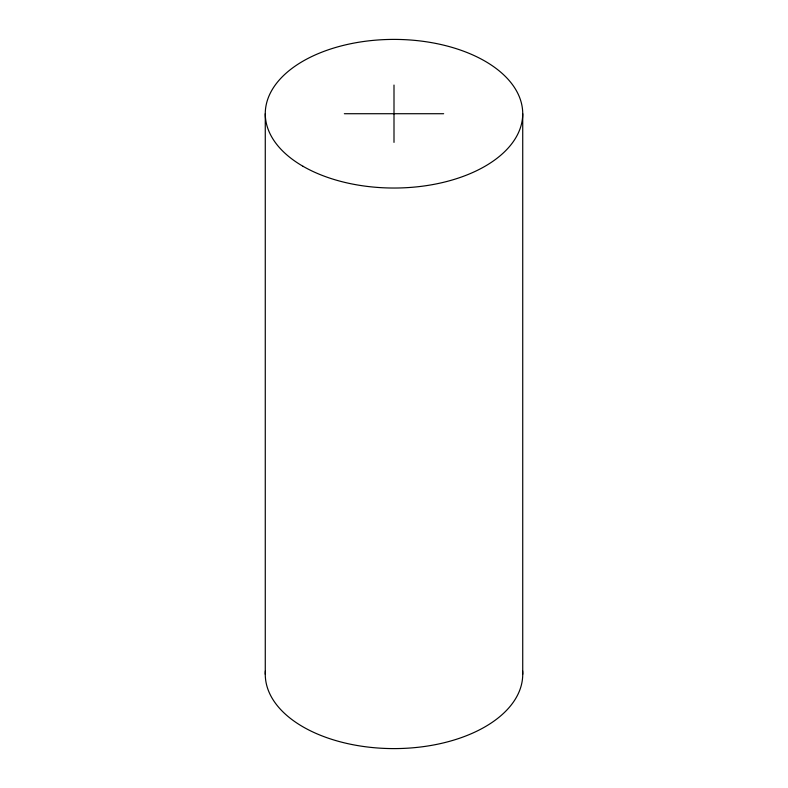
<?xml version="1.0" encoding="UTF-8"?>
<svg xmlns="http://www.w3.org/2000/svg" width="788" height="788" viewBox="0 0 788 788"><rect width="100%" height="100%" fill="white"/><g stroke="black" fill="none" stroke-linecap="round" stroke-linejoin="round"><path stroke-width="1.18" d="M344.346 113.718L443.654 113.718M522.73 113.718L522.73 674.282M394 85.055L394 142.382M265.27 113.718L265.27 674.282M522.592 670.874A128.73 74.318 0 0 1 394 748.6A128.73 74.318 0 0 1 265.408 670.874M302.976 166.268A128.73 74.318 0 0 0 518.337 132.955A128.73 74.318 0 0 0 360.687 41.931A128.73 74.318 0 0 0 302.976 166.268"/></g></svg>
